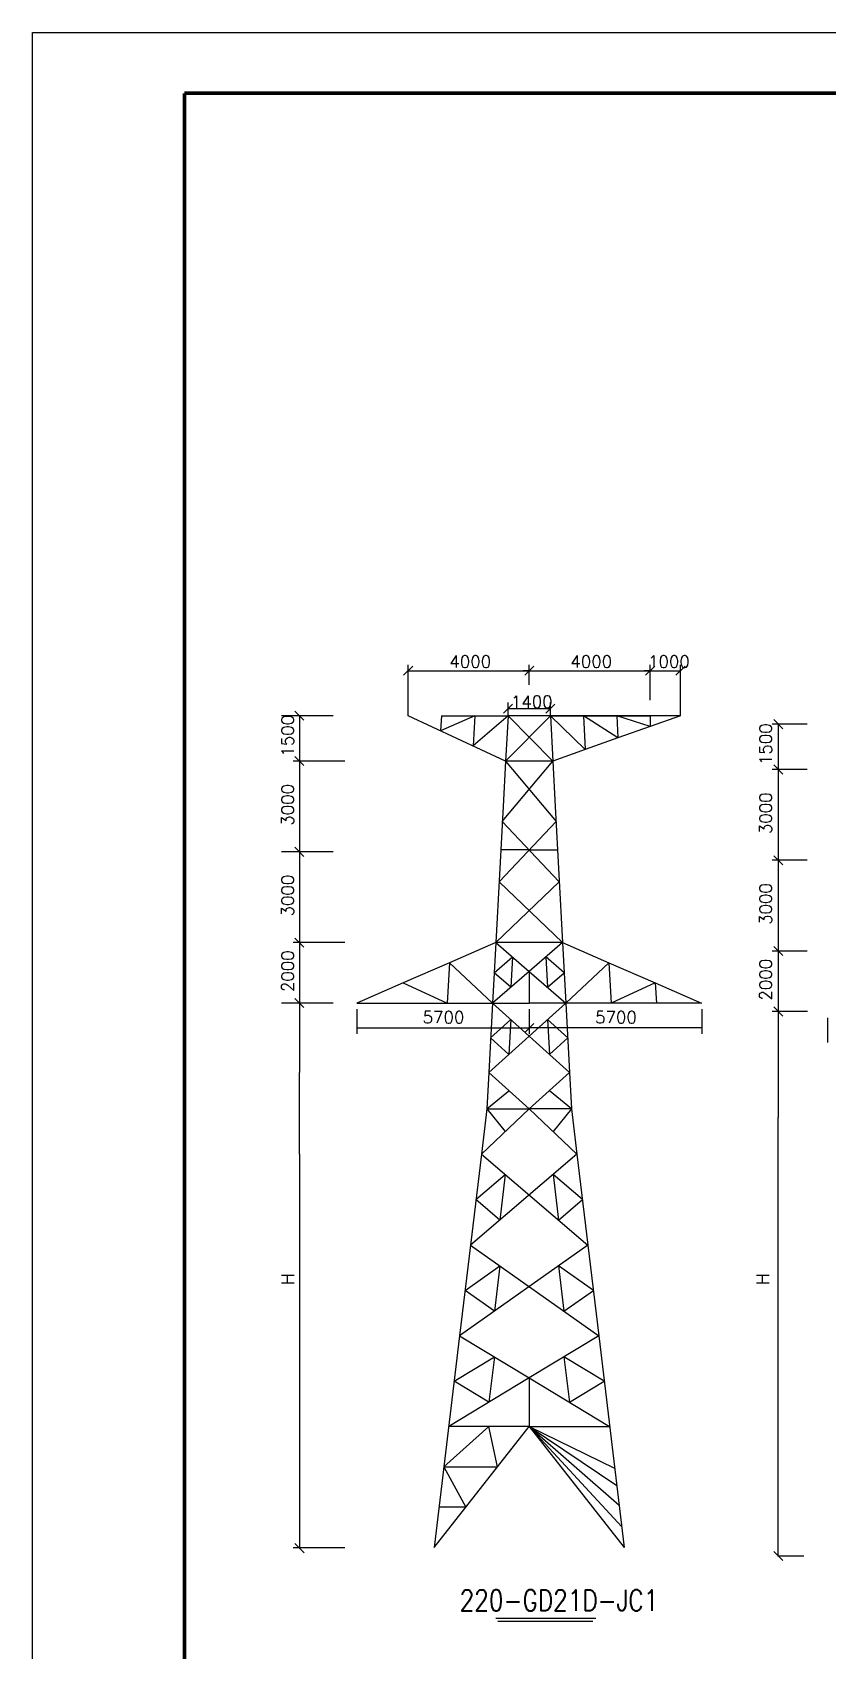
# Model space of a CAD drawing. Header units: millimetres. Extents: x -25344 to 5907, y -19679 to 18215.
# Drawn here: x 3811 to 3941.8, y 1074.5 to 1340.6 of the extents above; entities that cross this region are included whole.
import ezdxf

# ---------------------------------------------------------------- set-up
doc = ezdxf.new("R2010")
doc.units = ezdxf.units.MM
for name, color, linetype in [('受力材层', 7, 'Continuous'), ('基本图元层', 7, 'Continuous'), ('标注', 7, 'Continuous')]:
    doc.layers.add(name, color=color, linetype=linetype)
doc.styles.get("Standard").update_dxf_attribs({"font": 'txt', "bigfont": 'gbcbig.shx'})
doc.styles.add('TBWZ', font='txt.shx', dxfattribs={"width": 0.7, "bigfont": 'hztxt.shx'})

msp = doc.modelspace()

# ---------------------------------------------------------------- linework, layer by layer
at = {"color": 0}
for p, q in [((3811.02, 1340.63), (4405.02, 1340.63)), ((3811.02, 920.63), (3811.02, 1340.63))]:
    msp.add_line(p, q, dxfattribs=at)
at = {"color": 0, "linetype": 'ByBlock'}
for p, q in [((3873.54, 1236.4), (3872.05, 1234.91)), ((3893.44, 1236.4), (3891.95, 1234.91)), ((3913.33, 1236.4), (3911.84, 1234.91)), ((3918.31, 1236.4), (3916.82, 1234.91)), ((3889.96, 1230.19), (3888.46, 1228.7)), ((3895.43, 1228.7), (3896.92, 1230.19)), ((3855.63, 1227.52), (3854.14, 1229.02)), ((3934.4, 1226.13), (3932.91, 1227.62)), ((3855.63, 1220.06), (3854.14, 1221.56)), ((3934.4, 1218.67), (3932.91, 1220.16)), ((3855.63, 1205.14), (3854.14, 1206.63)), ((3934.4, 1203.75), (3932.91, 1205.24)), ((3855.63, 1190.22), (3854.14, 1191.71)), ((3934.4, 1188.83), (3932.91, 1190.32)), ((3855.63, 1180.27), (3854.14, 1181.76)), ((3934.4, 1178.88), (3932.91, 1180.37)), ((3893.44, 1177.67), (3891.95, 1176.18)), ((3855.68, 1090.63), (3854.18, 1092.13)), ((3934.4, 1089.34), (3932.91, 1090.84))]:
    msp.add_line(p, q, dxfattribs=at)
at = {"color": 0, "lineweight": 25}
for p, q in [((3878.27, 1228.27), (3878.13, 1225.78)), ((3917.56, 1228.27), (3912.59, 1228.27)), ((3917.56, 1228.27), (3912.59, 1226.5)), ((3912.59, 1228.27), (3912.59, 1226.5)), ((3887.2, 1190.97), (3879.58, 1187.65)), ((3898.18, 1190.97), (3887.2, 1190.97)), ((3898.18, 1190.97), (3905.8, 1187.65)), ((3871.96, 1184.33), (3864.34, 1181.02)), ((3864.34, 1181.02), (3871.78, 1181.02)), ((3864.34, 1180.02), (3864.34, 1175.93)), ((3921.09, 1180.02), (3921.09, 1175.93)), ((3941.74, 1178.6), (3941.74, 1174.51))]:
    msp.add_line(p, q, dxfattribs=at)
at = {"color": 0, "const_width": 0.6}
for points in [[(3836.02, 930.63), (3836.02, 1330.63)], [(3836.02, 1330.63), (4395.02, 1330.63)]]:
    msp.add_lwpolyline(points, dxfattribs=at)
at = {"layer": '受力材层', "color": 0, "lineweight": 25}
for p, q in [((3872.8, 1228.27), (3872.8, 1236.65)), ((3872.8, 1235.65), (3905.33, 1235.65)), ((3892.69, 1235.65), (3891.7, 1235.65)), ((3892.69, 1233.73), (3892.69, 1236.65)), ((3892.69, 1234.44), (3892.69, 1236.65)), ((3892.69, 1233.32), (3892.69, 1236.65)), ((3892.69, 1235.65), (3893.69, 1235.65)), ((3893.19, 1235.65), (3912.6, 1235.65)), ((3905.33, 1235.65), (3917.56, 1235.65)), ((3912.59, 1235.65), (3911.59, 1235.65)), ((3912.59, 1234.44), (3912.59, 1236.65)), ((3912.59, 1231.83), (3912.59, 1236.65)), ((3912.59, 1230.83), (3912.59, 1236.65)), ((3912.59, 1235.65), (3913.58, 1235.65)), ((3917.56, 1228.27), (3917.56, 1236.65)), ((3889.21, 1228.27), (3889.21, 1230.44)), ((3889.21, 1229.44), (3896.17, 1229.44)), ((3896.17, 1228.34), (3896.17, 1230.44)), ((3888.81, 1220.81), (3872.8, 1228.27)), ((3883.74, 1228.27), (3878.13, 1225.78)), ((3878.27, 1228.27), (3883.74, 1228.27)), ((3889.21, 1228.27), (3883.47, 1223.3)), ((3883.74, 1228.27), (3883.47, 1223.3)), ((3883.74, 1228.27), (3889.21, 1228.27)), ((3889.21, 1228.27), (3888.81, 1220.81)), ((3896.17, 1228.27), (3888.81, 1220.81)), ((3889.21, 1228.27), (3896.58, 1220.81)), ((3896.17, 1228.27), (3889.21, 1228.27)), ((3896.17, 1228.27), (3896.58, 1220.81)), ((3901.64, 1228.27), (3896.17, 1228.27)), ((3901.91, 1222.71), (3896.17, 1228.27)), ((3896.17, 1228.27), (3912.59, 1228.27)), ((3907.12, 1228.27), (3901.64, 1228.27)), ((3907.25, 1224.6), (3901.64, 1228.27)), ((3901.64, 1228.27), (3901.91, 1222.71)), ((3912.59, 1228.27), (3907.12, 1228.27)), ((3912.59, 1226.5), (3907.12, 1228.27)), ((3907.12, 1228.27), (3907.25, 1224.6)), ((3907.25, 1224.6), (3901.91, 1222.71)), ((3912.59, 1226.5), (3907.25, 1224.6)), ((3901.91, 1222.71), (3896.58, 1220.81)), ((3888.27, 1210.86), (3896.58, 1220.81)), ((3888.81, 1220.81), (3888.41, 1213.35)), ((3896.58, 1220.81), (3888.81, 1220.81)), ((3888.81, 1220.81), (3897.11, 1210.86)), ((3896.58, 1220.81), (3896.98, 1213.35)), ((3887.2, 1190.97), (3886.67, 1181.02)), ((3887.2, 1190.97), (3892.69, 1186.22)), ((3898.18, 1190.97), (3892.69, 1186.22)), ((3898.18, 1190.97), (3898.72, 1181.02)), ((3879.58, 1187.65), (3871.96, 1184.33)), ((3879.58, 1187.65), (3879.22, 1181.02)), ((3879.58, 1187.65), (3886.67, 1181.02)), ((3886.93, 1185.99), (3889.95, 1188.59)), ((3889.95, 1188.59), (3889.68, 1183.62)), ((3898.45, 1185.99), (3895.44, 1188.59)), ((3895.44, 1188.59), (3895.7, 1183.62)), ((3905.8, 1187.65), (3898.72, 1181.02)), ((3905.8, 1187.65), (3913.42, 1184.33)), ((3905.8, 1187.65), (3906.16, 1181.02)), ((3871.96, 1184.33), (3879.22, 1181.02)), ((3892.69, 1186.22), (3886.67, 1181.02)), ((3889.68, 1183.62), (3886.93, 1185.99)), ((3892.69, 1186.22), (3898.72, 1181.02)), ((3892.69, 1186.22), (3892.69, 1181.02)), ((3895.7, 1183.62), (3898.45, 1185.99)), ((3913.42, 1184.33), (3906.16, 1181.02)), ((3913.42, 1184.33), (3921.04, 1181.02)), ((3913.42, 1184.33), (3913.6, 1181.02)), ((3871.78, 1181.02), (3879.22, 1181.02)), ((3879.22, 1181.02), (3886.67, 1181.02)), ((3898.72, 1181.02), (3886.05, 1169.58)), ((3886.67, 1181.02), (3886.05, 1169.58)), ((3886.67, 1181.02), (3899.33, 1169.58)), ((3886.67, 1181.02), (3892.69, 1181.02)), ((3898.72, 1181.02), (3892.69, 1181.02)), ((3892.69, 1180.02), (3892.69, 1175.93)), ((3892.69, 1180.02), (3892.69, 1175.93)), ((3898.72, 1181.02), (3899.33, 1169.58)), ((3906.16, 1181.02), (3898.72, 1181.02)), ((3913.6, 1181.02), (3906.16, 1181.02)), ((3921.04, 1181.02), (3913.6, 1181.02)), ((3864.34, 1176.93), (3892.69, 1176.93)), ((3886.36, 1175.3), (3889.68, 1178.3)), ((3889.68, 1178.3), (3889.37, 1172.58)), ((3921.04, 1176.93), (3892.69, 1176.93)), ((3899.03, 1175.3), (3895.7, 1178.3)), ((3895.7, 1178.3), (3896.01, 1172.58)), ((3889.37, 1172.58), (3886.36, 1175.3)), ((3896.01, 1172.58), (3899.03, 1175.3)), ((3886.05, 1169.58), (3885.73, 1163.61)), ((3886.05, 1169.58), (3892.69, 1163.61)), ((3899.33, 1169.58), (3892.69, 1163.61)), ((3899.33, 1169.58), (3899.66, 1163.61)), ((3885.73, 1163.61), (3889.37, 1166.59)), ((3899.66, 1163.61), (3896.01, 1166.59)), ((3892.69, 1163.61), (3884.83, 1156.15)), ((3885.73, 1163.61), (3884.83, 1156.15)), ((3885.73, 1163.61), (3892.69, 1163.61)), ((3885.73, 1163.61), (3888.76, 1159.88)), ((3892.69, 1163.61), (3900.55, 1156.15)), ((3899.66, 1163.61), (3892.69, 1163.61)), ((3899.66, 1163.61), (3896.62, 1159.88)), ((3899.66, 1163.61), (3900.55, 1156.15)), ((3900.55, 1156.15), (3883.04, 1141.22)), ((3884.83, 1156.15), (3883.04, 1141.22)), ((3884.83, 1156.15), (3902.34, 1141.22)), ((3900.55, 1156.15), (3902.34, 1141.22)), ((3883.94, 1148.69), (3888.76, 1152.8)), ((3888.76, 1152.8), (3887.87, 1145.34)), ((3901.45, 1148.69), (3896.62, 1152.8)), ((3896.62, 1152.8), (3897.52, 1145.34)), ((3887.87, 1145.34), (3883.94, 1148.69)), ((3897.52, 1145.34), (3901.45, 1148.69)), ((3883.04, 1141.22), (3881.25, 1126.3)), ((3902.34, 1141.22), (3881.25, 1126.3)), ((3883.04, 1141.22), (3904.13, 1126.3)), ((3902.34, 1141.22), (3904.13, 1126.3)), ((3882.15, 1133.76), (3887.87, 1137.81)), ((3887.87, 1137.81), (3886.97, 1130.35)), ((3903.24, 1133.76), (3897.52, 1137.81)), ((3897.52, 1137.81), (3898.41, 1130.35)), ((3886.97, 1130.35), (3882.15, 1133.76)), ((3898.41, 1130.35), (3903.24, 1133.76)), ((3881.25, 1126.3), (3877.07, 1091.48)), ((3881.25, 1126.3), (3892.69, 1119.38)), ((3904.13, 1126.3), (3892.69, 1119.38)), ((3904.13, 1126.3), (3908.31, 1091.48)), ((3880.36, 1118.84), (3886.97, 1122.84)), ((3886.97, 1122.84), (3886.08, 1115.38)), ((3905.03, 1118.84), (3898.41, 1122.84)), ((3898.41, 1122.84), (3899.31, 1115.38)), ((3892.69, 1119.38), (3879.46, 1111.38)), ((3886.08, 1115.38), (3880.36, 1118.84)), ((3892.69, 1119.38), (3905.92, 1111.38)), ((3892.69, 1119.38), (3892.69, 1111.38)), ((3899.31, 1115.38), (3905.03, 1118.84)), ((3877.07, 1091.48), (3892.69, 1111.38)), ((3886.08, 1111.38), (3878.66, 1104.75)), ((3892.69, 1111.38), (3879.46, 1111.38)), ((3887.49, 1104.75), (3886.08, 1111.38)), ((3892.69, 1111.38), (3908.31, 1091.48)), ((3892.69, 1111.38), (3905.92, 1111.38)), ((3892.69, 1111.38), (3907.9, 1094.91)), ((3892.69, 1111.38), (3907.48, 1098.43)), ((3892.69, 1111.38), (3907.08, 1101.7)), ((3892.69, 1111.38), (3906.74, 1104.53)), ((3878.66, 1104.75), (3887.49, 1104.75)), ((3878.66, 1104.75), (3882.28, 1098.12)), ((3882.28, 1098.12), (3877.87, 1098.12))]:
    msp.add_line(p, q, dxfattribs=at)
at = {"layer": '基本图元层', "color": 0}
for p, q in [((3888.41, 1213.35), (3887.2, 1190.97)), ((3897.11, 1210.86), (3887.74, 1200.94)), ((3888.27, 1210.86), (3897.64, 1200.94)), ((3896.98, 1213.35), (3898.18, 1190.97)), ((3892.69, 1206.19), (3888.02, 1206.19)), ((3892.69, 1206.19), (3897.36, 1206.19)), ((3897.64, 1200.94), (3887.2, 1190.97)), ((3887.74, 1200.94), (3898.18, 1190.97))]:
    msp.add_line(p, q, dxfattribs=at)
at = {"layer": '基本图元层', "color": 0, "lineweight": 25}
for p, q in [((3887.2, 1079.88), (3903.64, 1079.88)), ((3887.53, 1079.37), (3903.17, 1079.37))]:
    msp.add_line(p, q, dxfattribs=at)
at = {"layer": '标注', "color": 0, "lineweight": 25}
for p, q in [((3860.47, 1228.27), (3851.99, 1228.27)), ((3854.93, 1228.27), (3854.93, 1220.81)), ((3938.38, 1226.88), (3932.66, 1226.88)), ((3933.65, 1226.88), (3933.65, 1219.42)), ((3862.36, 1220.81), (3853.89, 1220.81)), ((3854.93, 1220.81), (3854.93, 1205.89)), ((3938.38, 1219.42), (3932.66, 1219.42)), ((3933.65, 1219.42), (3933.65, 1204.49)), ((3860.47, 1205.89), (3851.99, 1205.89)), ((3854.93, 1205.89), (3854.93, 1190.97)), ((3938.38, 1204.49), (3932.66, 1204.49)), ((3933.65, 1204.49), (3933.65, 1189.57)), ((3862.36, 1190.97), (3853.89, 1190.97)), ((3854.93, 1190.97), (3854.93, 1181.02)), ((3938.38, 1189.57), (3932.66, 1189.57)), ((3933.65, 1189.57), (3933.65, 1179.62)), ((3860.47, 1181.02), (3851.99, 1181.02)), ((3854.93, 1181.02), (3854.93, 1169.58)), ((3938.45, 1179.62), (3932.66, 1179.62)), ((3933.65, 1179.62), (3933.65, 1168.18)), ((3854.88, 1169.58), (3854.88, 1163.61)), ((3933.65, 1168.18), (3933.65, 1162.21)), ((3854.88, 1163.61), (3854.88, 1156.15)), ((3933.65, 1154.75), (3933.65, 1162.21)), ((3854.93, 1156.15), (3854.93, 1141.22)), ((3933.65, 1139.83), (3933.65, 1154.75)), ((3854.93, 1141.22), (3854.93, 1126.3)), ((3933.65, 1124.91), (3933.65, 1139.83)), ((3854.93, 1126.3), (3854.93, 1111.38)), ((3933.65, 1109.99), (3933.65, 1124.91)), ((3854.93, 1111.38), (3854.93, 1091.38)), ((3933.65, 1090.09), (3933.65, 1109.99)), ((3862.36, 1091.41), (3853.89, 1091.41)), ((3937.86, 1090.09), (3933.56, 1090.09))]:
    msp.add_line(p, q, dxfattribs=at)

# ---------------------------------------------------------------- texts
at = {"layer": '受力材层', "color": 0}
for s, p in [('4000', (3879.58, 1236.17)), ('4000', (3899.47, 1236.17)), ('1000', (3912.24, 1236.17)), ('1400', (3889.69, 1229.56)), ('5700', (3875.18, 1177.69)), ('5700', (3903.53, 1177.69))]:
    msp.add_text(s, height=2, dxfattribs=at).set_placement(p)
at = {"layer": '基本图元层', "color": 0, "lineweight": 25, "style": 'TBWZ', "width": 0.8}
msp.add_text('220-GD21D-JC1', height=3.5, dxfattribs=at).set_placement((3881.27, 1081.05))
at = {"layer": '标注', "color": 0}
for s, height, p in [('1500', 2, (3853.98, 1221.54)), ('1500', 2, (3932.57, 1220.15)), ('3000', 2, (3853.98, 1210.18)), ('3000', 2, (3932.57, 1208.79)), ('3000', 2, (3853.98, 1195.26)), ('3000', 2, (3932.57, 1193.87)), ('2000', 2, (3853.98, 1182.82)), ('2000', 2, (3932.57, 1181.43)), ('H', 2.09, (3854.04, 1134.66)), ('H', 2.09, (3932.17, 1134.66))]:
    msp.add_text(s, height=height, rotation=90, dxfattribs=at).set_placement(p)

doc.saveas('drawing.dxf')
